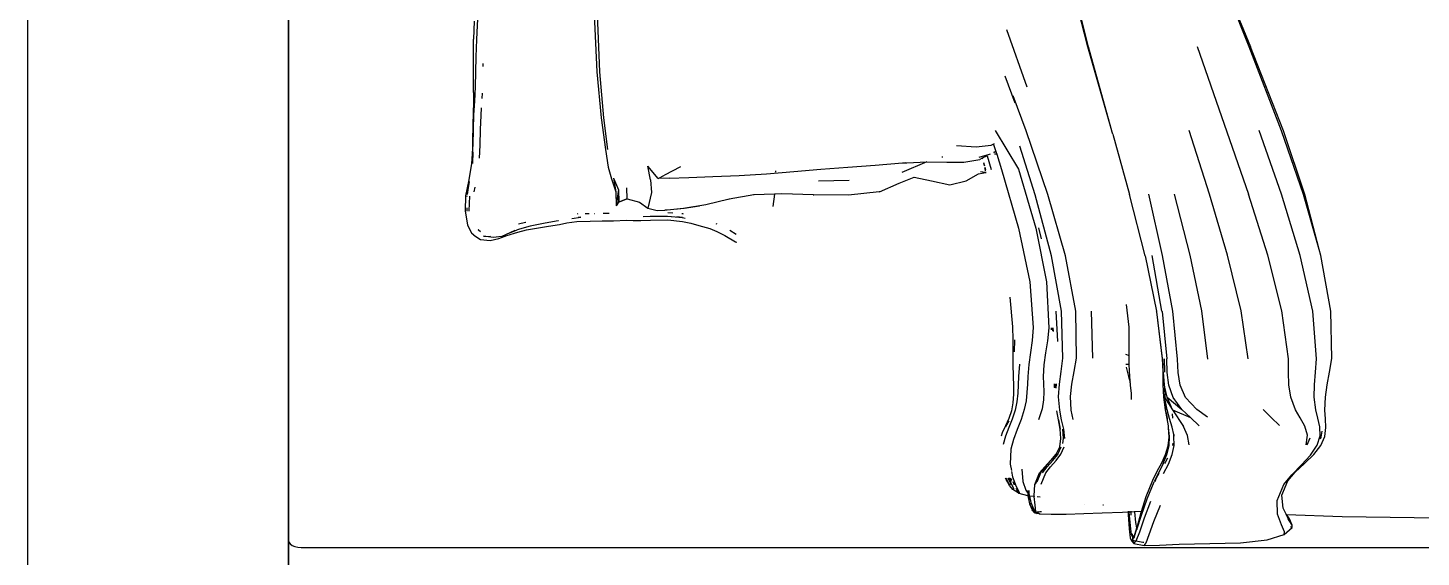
# Model space of a CAD drawing. Header units: millimetres. Extents: x -41292 to 298682, y -22072 to 33155.
# Drawn here: x 25145 to 26214, y -13147 to -12740 of the extents above; entities that cross this region are included whole.
import ezdxf

# ---------------------------------------------------------------- set-up
doc = ezdxf.new("R2010")
doc.units = ezdxf.units.MM
doc.layers.add('벽1', color=2, linetype='Continuous')

# ---------------------------------------------------------------- blocks, each defined once
blk = doc.blocks.new('rmfnasesx')
for p, q in [((52607.9, 1923), (52607.9, 7213)), ((52807.9, 3467.5), (52807.9, 2378.5)), ((53422, 2757.4), (53406, 2821.3)), ((53545.4, 2757.5), (53520, 2821.3)), ((53520, 2821.3), (53546.3, 2757.4)), ((53421.4, 2757.3), (53411.5, 2796.5)), ((52953.4, 2784.3), (52952.4, 2763.1)), ((53042.6, 2782.3), (53044.6, 2738.1)), ((53045, 2782.4), (53046.7, 2738.2)), ((52950.4, 2777.2), (52950, 2763.3)), ((53359, 2770.8), (53374.8, 2726.6)), ((52949.9, 2746.5), (52950, 2763.3)), ((52952.4, 2763.1), (52951.8, 2749.8)), ((52951.8, 2749.8), (52951.3, 2726.6)), ((53440, 2692.8), (53421.4, 2757.3)), ((53440, 2692.8), (53422, 2757.4)), ((53505.5, 2757.7), (53544.8, 2644.3)), ((53570.2, 2693), (53545.4, 2757.5)), ((53571.8, 2692.8), (53546.3, 2757.4)), ((52950.1, 2722.2), (52949.9, 2746.5)), ((52957.5, 2742.3), (52957.5, 2744.7)), ((53044.6, 2738.1), (53047.9, 2702.9)), ((53046.7, 2738.2), (53049.7, 2702.9)), ((53357.8, 2735.2), (53365.4, 2714.5)), ((52950.1, 2722.2), (52950, 2715.2)), ((52951.3, 2726.6), (52950.7, 2715.7)), ((52956.6, 2717.7), (52956.9, 2721.9)), ((53374.2, 2692.8), (53364.3, 2719.8)), ((52950, 2715.2), (52949.4, 2697.4)), ((52950.7, 2715.7), (52950.1, 2705)), ((52955.9, 2704.7), (52956.2, 2710.5)), ((52949.4, 2697.4), (52949.1, 2684.9)), ((52950.1, 2705), (52949.6, 2694.1)), ((52955.4, 2693.9), (52955.9, 2704.7)), ((53047.9, 2702.9), (53051.2, 2678.5)), ((53049.7, 2702.9), (53052.8, 2678.6)), ((52949.1, 2684.9), (52949.2, 2679.4)), ((52949.6, 2694.1), (52949.4, 2682.1)), ((52955.2, 2682), (52955.4, 2693.9)), ((53350.5, 2693.2), (53368.3, 2663.4)), ((53390.9, 2643.9), (53374.2, 2692.8)), ((53439.9, 2692.7), (53440, 2692.8)), ((53440.7, 2690.2), (53439.9, 2692.7)), ((53440.7, 2690.2), (53453.5, 2643.9)), ((53514.9, 2644.3), (53499.3, 2693.2)), ((53570.2, 2644.2), (53553, 2693.1)), ((53587.1, 2644.1), (53570.2, 2693)), ((53588.1, 2643.9), (53571.8, 2692.8)), ((52949.2, 2679.4), (52948.5, 2667.6)), ((52949.4, 2682.1), (52949.2, 2679.4)), ((52949.2, 2679.4), (52949.3, 2678.1)), ((52949.3, 2678.1), (52949.3, 2671.7)), ((52949.5, 2676.6), (52949.3, 2668.1)), ((52949.5, 2676.6), (52949.3, 2671.7)), ((52954.6, 2671.9), (52955.2, 2682)), ((53051.2, 2678.5), (53053.4, 2664.9)), ((53320.7, 2681.5), (53335.8, 2680.5)), ((53335.8, 2680.5), (53347.3, 2681.8)), ((53338.1, 2672.6), (53346, 2675.1)), ((53344.2, 2673.7), (53340.5, 2671.9)), ((53344.3, 2673.8), (53344.2, 2673.7)), ((53344.2, 2673.7), (53347.3, 2663.2)), ((53346, 2675.1), (53346.8, 2675.3)), ((53347.3, 2681.8), (53349.9, 2683.2)), ((53349.2, 2682.4), (53350.9, 2677.1)), ((53350.9, 2677.1), (53349.2, 2676.3)), ((53349.3, 2676.2), (53350.9, 2677)), ((53351.6, 2675), (53349.9, 2674.9)), ((53350.9, 2677.1), (53350.9, 2677)), ((53350.9, 2677), (53351.6, 2675)), ((53351.6, 2675), (53355.3, 2663.3)), ((53381.2, 2643.8), (53369.2, 2681.2)), ((52948.5, 2667.6), (52946.1, 2653.9)), ((52949.3, 2671.7), (52949.1, 2667.7)), ((52949.3, 2671.7), (52949.3, 2668.1)), ((53053.4, 2664.9), (53055.8, 2656.1)), ((53085.9, 2655.3), (53083.8, 2665.7)), ((53091.8, 2656.4), (53083.8, 2665.7)), ((53108.8, 2665.3), (53096.5, 2658.8)), ((53195.8, 2661.6), (53216.6, 2663.5)), ((53216.6, 2663.5), (53237.3, 2665)), ((53237.3, 2665), (53258.2, 2666.6)), ((53258.2, 2666.6), (53279.2, 2668.3)), ((53298, 2669.2), (53278.8, 2661)), ((53279.2, 2668.3), (53282.5, 2668.4)), ((53281.6, 2668.6), (53282.5, 2668.4)), ((53282.5, 2668.4), (53298, 2669.2)), ((53298, 2669.2), (53313.3, 2668.8)), ((53310.1, 2672.7), (53309.4, 2672.7)), ((53313.3, 2668.8), (53326.2, 2668.9)), ((53326.2, 2668.9), (53338.5, 2671)), ((53340.3, 2671.9), (53338.5, 2671)), ((53340.3, 2671.9), (53340.4, 2671.5)), ((53340.5, 2671.9), (53340.3, 2671.9)), ((53340.5, 2671.9), (53340.6, 2671.5)), ((53341.3, 2668.3), (53341.9, 2666)), ((53341.4, 2668.5), (53342.1, 2666.1)), ((53342.2, 2664.7), (53342.6, 2663)), ((53342.4, 2664.9), (53342.9, 2663.1)), ((53342.6, 2663), (53342.8, 2662.1)), ((53355.3, 2663.3), (53368.3, 2618.2)), ((53368.3, 2663.4), (53381.5, 2618.2)), ((52946.1, 2653.9), (52943.9, 2642.9)), ((52945.8, 2647.7), (52946.9, 2654)), ((53055.8, 2656.1), (53059.2, 2646.1)), ((53057.5, 2656.5), (53061.3, 2647.5)), ((53057.5, 2656.5), (53059.2, 2646.1)), ((53085.9, 2655.3), (53086.7, 2645.5)), ((53091.8, 2656.4), (53096.5, 2658.8)), ((53100.2, 2656.6), (53091.8, 2656.4)), ((53100.2, 2656.6), (53115.2, 2657.1)), ((53115.2, 2657.1), (53133.8, 2657.7)), ((53133.8, 2657.7), (53154, 2658.6)), ((53154, 2658.6), (53174.9, 2659.8)), ((53174.9, 2659.8), (53195.8, 2661.6)), ((53181.7, 2662.3), (53181.7, 2661.2)), ((53214.7, 2654.5), (53238.4, 2655)), ((53261.5, 2646.1), (53276.8, 2652.7)), ((53276.8, 2652.7), (53288.3, 2657.2)), ((53288.3, 2657.2), (53301.6, 2654.5)), ((53301.6, 2654.5), (53315.6, 2651.3)), ((53315.6, 2651.3), (53328.2, 2654.4)), ((53328.2, 2654.4), (53337.6, 2659.8)), ((53337.6, 2659.8), (53343.2, 2660.8)), ((53342.6, 2660.9), (53339.2, 2661.5)), ((53343.1, 2660.9), (53342.6, 2660.9)), ((53343.2, 2660.8), (53343.1, 2660.9)), ((53343.2, 2660.8), (53343.5, 2660.8)), ((53343.5, 2660.8), (53343.2, 2660.8)), ((52943.9, 2642.9), (52943.5, 2631.4)), ((52945.1, 2642.4), (52945.1, 2642.9)), ((52945.3, 2643.9), (52945.8, 2647.7)), ((52946.8, 2642.6), (52946.4, 2631.5)), ((52946.8, 2642.7), (52946.8, 2642.6)), ((52950.5, 2646.1), (52951.2, 2649.7)), ((53059.2, 2646.1), (53059.4, 2635.4)), ((53061.1, 2646.3), (53059.4, 2635.4)), ((53061.3, 2647.5), (53061.1, 2646.3)), ((53061.1, 2646.3), (53061.4, 2638.1)), ((53061.3, 2647.5), (53061.5, 2638.1)), ((53067.3, 2649), (53067.6, 2640.8)), ((53086.7, 2645.5), (53083.9, 2633.6)), ((53165.2, 2643.8), (53146.2, 2640.3)), ((53165, 2643.9), (53165.4, 2644)), ((53181, 2644.3), (53165.2, 2643.8)), ((53165.4, 2644), (53181, 2644.5)), ((53181, 2644.3), (53179.8, 2634.8)), ((53181, 2644.5), (53186.6, 2644.7)), ((53186.6, 2644.5), (53181, 2644.3)), ((53181, 2644.5), (53181, 2644.3)), ((53211, 2643.7), (53186.6, 2644.5)), ((53210.7, 2643.8), (53211.2, 2643.8)), ((53237.9, 2643.4), (53211, 2643.7)), ((53211.2, 2643.8), (53211.3, 2643.8)), ((53261.4, 2646.1), (53237.9, 2643.4)), ((53261.4, 2646.2), (53261.4, 2646.1)), ((53261.4, 2646.2), (53261.5, 2646.1)), ((53393.7, 2596.9), (53381.2, 2643.8)), ((53404.4, 2597), (53390.9, 2643.9)), ((53465.4, 2597), (53453.5, 2643.9)), ((53478.9, 2597.3), (53468.2, 2644.2)), ((53500, 2597.4), (53487.9, 2644.3)), ((53528.8, 2597.5), (53514.9, 2644.3)), ((53559.6, 2597.4), (53544.8, 2644.3)), ((53584.6, 2597.3), (53570.2, 2644.2)), ((53599, 2601.8), (53587.1, 2644.1)), ((53599, 2601.8), (53588.1, 2643.9)), ((52943.5, 2631.4), (52945.4, 2620.4)), ((52944.8, 2633.7), (52944.9, 2631.1)), ((52946.4, 2631.5), (52946.5, 2631.2)), ((53061.4, 2638.1), (53059.4, 2635.4)), ((53061.5, 2638.1), (53061.4, 2638.1)), ((53061.5, 2638.1), (53062.1, 2638.4)), ((53067.8, 2640.8), (53062.1, 2638.4)), ((53062.1, 2638.4), (53067.6, 2640.8)), ((53067.6, 2640.8), (53067.8, 2640.8)), ((53067.8, 2640.8), (53077.3, 2638.2)), ((53077.3, 2638.2), (53083.9, 2633.6)), ((53083.9, 2633.6), (53090.9, 2631.8)), ((53090.9, 2631.8), (53096.8, 2632.1)), ((53096.8, 2632.1), (53098.7, 2632.2)), ((53098.5, 2632.1), (53096.8, 2632.1)), ((53111.1, 2633.3), (53098.5, 2632.1)), ((53098.7, 2632.2), (53111.6, 2633.5)), ((53128.3, 2636), (53111.1, 2633.3)), ((53111.6, 2633.5), (53123.4, 2635.3)), ((53128.2, 2636.1), (53128.3, 2636.1)), ((53146.2, 2640.3), (53128.3, 2636)), ((53146, 2640.4), (53146.2, 2640.4)), ((52945.4, 2620.4), (52948.7, 2614)), ((52984.5, 2621.4), (52989.8, 2622.8)), ((52989.8, 2622.8), (52990.1, 2622.8)), ((53005, 2621.9), (52993.4, 2619.6)), ((53014.9, 2623.9), (53005, 2621.9)), ((53007.6, 2619.8), (53015.9, 2621)), ((53015.2, 2623.9), (53014.9, 2623.9)), ((53015.9, 2621), (53021.6, 2622.2)), ((53021.6, 2622.2), (53029.2, 2623.4)), ((53025.5, 2625.7), (53032.4, 2626.7)), ((53029.2, 2623.4), (53039.6, 2623.6)), ((53029.9, 2629.2), (53030.3, 2629.3)), ((53032.4, 2626.7), (53030.3, 2626.4)), ((53035.7, 2629.4), (53038.7, 2629.4)), ((53039.6, 2623.6), (53048.8, 2623.8)), ((53042.8, 2629.5), (53043.2, 2629.5)), ((53048.8, 2623.8), (53057.4, 2623.8)), ((53049.6, 2629.6), (53054, 2629.7)), ((53057.4, 2623.8), (53067.4, 2624.2)), ((53067.4, 2624.2), (53072.5, 2624)), ((53072.5, 2624), (53078.4, 2624)), ((53078.4, 2624), (53085.8, 2624.4)), ((53080.2, 2627.1), (53085.7, 2627.3)), ((53080.2, 2627.1), (53085.7, 2627.3)), ((53085.7, 2627.3), (53099, 2627.4)), ((53085.7, 2627.3), (53099, 2627.4)), ((53085.8, 2624.4), (53099.1, 2624.5)), ((53099, 2627.4), (53107.8, 2626.6)), ((53099, 2627.4), (53110.4, 2626.4)), ((53099.1, 2630.3), (53103, 2630)), ((53099.1, 2624.5), (53110.4, 2623.4)), ((53110.4, 2626.4), (53106.1, 2626.9)), ((53107.8, 2626.6), (53106.1, 2626.9)), ((53107.8, 2626.6), (53110.4, 2626.4)), ((53112.5, 2625.7), (53107.8, 2626.6)), ((53110, 2629.3), (53110.4, 2629.3)), ((53110.4, 2629.3), (53110.9, 2629.2)), ((53110.4, 2626.4), (53112.5, 2625.9)), ((53110.4, 2623.4), (53116.8, 2621.9)), ((53116.8, 2621.9), (53122.9, 2620.1)), ((53122.9, 2620.1), (53131.3, 2617.8)), ((53136, 2621.8), (53136.8, 2621.4)), ((52950.2, 2612.9), (52948.7, 2614)), ((52950.2, 2612.9), (52955.3, 2609.4)), ((52953.7, 2616.8), (52953.6, 2617)), ((52953.7, 2616.8), (52955.3, 2615.7)), ((52953.8, 2616.6), (52953.7, 2616.8)), ((52955.3, 2609.4), (52962.7, 2608.7)), ((52957.6, 2612.1), (52962.5, 2611.7)), ((52965.2, 2611), (52957.6, 2612)), ((52962.5, 2611.7), (52963.3, 2611.9)), ((52962.7, 2608.7), (52969.5, 2610.3)), ((52971.8, 2611.8), (52965.2, 2611)), ((52969.5, 2610.3), (52975.6, 2612.6)), ((52977.9, 2614.6), (52971.8, 2611.8)), ((52975.6, 2612.6), (52984, 2615.2)), ((52977.9, 2614.6), (52983.4, 2616.9)), ((52981.6, 2616.4), (52977.9, 2614.6)), ((52993.4, 2619.6), (52983.4, 2616.9)), ((52984, 2615.2), (52990.6, 2617)), ((52990.6, 2617), (52998.3, 2618.2)), ((52998.3, 2618.2), (53007.6, 2619.8)), ((53131.3, 2617.8), (53136.8, 2615.5)), ((53136.8, 2615.5), (53143, 2612.6)), ((53143, 2612.6), (53151.2, 2607.7)), ((53146.7, 2616.5), (53151.6, 2613.6)), ((53368.3, 2618.2), (53376.9, 2577)), ((53381.5, 2618.2), (53389.8, 2577)), ((53385.9, 2610), (53383.9, 2618.3)), ((53151.2, 2607.7), (53152, 2607.4)), ((53600.3, 2597.2), (53599, 2601.8)), ((53401.3, 2554.4), (53393.7, 2596.9)), ((53412.4, 2554.4), (53404.4, 2597)), ((53465.4, 2597), (53474.3, 2554.4)), ((53478.4, 2554.4), (53470.9, 2597.3)), ((53486.7, 2554.5), (53478.9, 2597.3)), ((53509.1, 2554.6), (53500, 2597.4)), ((53539.3, 2554.6), (53528.8, 2597.5)), ((53570.5, 2554.6), (53559.6, 2597.4)), ((53594.2, 2554.5), (53584.6, 2597.3)), ((53608.1, 2554.4), (53600.3, 2597.2)), ((53376.9, 2577), (53379.5, 2541.9)), ((53389.8, 2577), (53391.6, 2541.7)), ((53361.6, 2565.1), (53363.8, 2542.3)), ((53453.1, 2542.2), (53451.1, 2559.6)), ((53398.4, 2531.2), (53397.2, 2554.4)), ((53402.4, 2518.3), (53401.3, 2554.4)), ((53412.8, 2518.3), (53412.4, 2554.4)), ((53425.4, 2518.3), (53424.2, 2554.4)), ((53474.4, 2553.8), (53474.3, 2554.4)), ((53478.8, 2518), (53474.4, 2553.8)), ((53478.7, 2517.9), (53474.4, 2553.8)), ((53478.5, 2554.3), (53478.4, 2554.4)), ((53478.5, 2554.3), (53482.1, 2517.8)), ((53490.4, 2517.7), (53486.7, 2554.5)), ((53513.6, 2517.7), (53509.1, 2554.6)), ((53544.6, 2517.8), (53539.3, 2554.6)), ((53575.4, 2517.9), (53570.5, 2554.6)), ((53597.1, 2517.9), (53594.2, 2554.5)), ((53608.7, 2518), (53608.1, 2554.4)), ((53363.8, 2542.3), (53364, 2532.6)), ((53379.5, 2541.9), (53378.8, 2532)), ((53391.6, 2541.7), (53390.5, 2531.7)), ((53393.7, 2540), (53393.5, 2541.7)), ((53394.6, 2539.3), (53394.4, 2541.7)), ((53395.2, 2538.8), (53395, 2541.7)), ((53453.3, 2532.3), (53453.1, 2542.2)), ((53364, 2532.6), (53363.9, 2523.3)), ((53365.3, 2532.5), (53365, 2523.2)), ((53378.8, 2532), (53377.6, 2522.7)), ((53390.5, 2531.7), (53389.1, 2522.4)), ((53453.2, 2523), (53453.3, 2532.3)), ((53363.9, 2523.3), (53363.9, 2514)), ((53363.9, 2514), (53364.1, 2504.1)), ((53369, 2513.7), (53368.3, 2504.3)), ((53376.3, 2513.6), (53375.4, 2504.4)), ((53377.6, 2522.7), (53376.3, 2513.6)), ((53387.8, 2513.3), (53387.3, 2504.4)), ((53389.1, 2522.4), (53387.8, 2513.3)), ((53401.1, 2508.2), (53402.4, 2518.3)), ((53411.1, 2508.2), (53412.8, 2518.3)), ((53450.5, 2521.4), (53453.2, 2520.3)), ((53453.2, 2513.6), (53450.7, 2513.6)), ((53453.2, 2520.3), (53453.2, 2523)), ((53453.2, 2513.8), (53453.2, 2520.3)), ((53453.2, 2513.6), (53453.2, 2513.8)), ((53453.7, 2504.2), (53453.2, 2513.6)), ((53478.7, 2517.9), (53479.2, 2504.2)), ((53479.2, 2507.8), (53478.8, 2518)), ((53480.6, 2507.9), (53480.3, 2517.8)), ((53482.5, 2507.4), (53482.1, 2517.8)), ((53490.8, 2507.3), (53490.4, 2517.7)), ((53575.5, 2507.5), (53575.4, 2517.9)), ((53596.3, 2507.6), (53597.1, 2517.9)), ((53607.1, 2507.7), (53608.7, 2518)), ((53364.1, 2504.1), (53364.4, 2497.5)), ((53368.3, 2504.3), (53368, 2497.9)), ((53375.4, 2504.4), (53375.1, 2498.3)), ((53387.3, 2504.4), (53387.5, 2498.6)), ((53399.8, 2498.5), (53401.1, 2508.2)), ((53409.2, 2498.5), (53411.1, 2508.2)), ((53450.9, 2511.4), (53452.8, 2504.3)), ((53452.8, 2504.3), (53453.9, 2500)), ((53454.3, 2497.7), (53453.7, 2504.2)), ((53479.2, 2507.8), (53479.5, 2498)), ((53479.2, 2504.2), (53479.2, 2507.8)), ((53479.3, 2498.1), (53479.2, 2504.2)), ((53479.5, 2498), (53479.2, 2504.2)), ((53480.3, 2497.8), (53479.6, 2507.5)), ((53480.6, 2507.5), (53480.6, 2507.9)), ((53483.7, 2497.6), (53482.5, 2507.4)), ((53492.3, 2497.6), (53490.8, 2507.3)), ((53575.9, 2497.8), (53575.5, 2507.5)), ((53595.5, 2497.8), (53596.3, 2507.6)), ((53605.3, 2497.9), (53607.1, 2507.7)), ((53364.4, 2497.5), (53364.4, 2497.3)), ((53364.4, 2497.3), (53364.4, 2497.2)), ((53364.4, 2497.2), (53364.4, 2490.7)), ((53368, 2497.9), (53367.7, 2491.4)), ((53374.7, 2492), (53374.1, 2485.6)), ((53375.1, 2498.3), (53374.7, 2492)), ((53387.5, 2498.6), (53387.7, 2492.6)), ((53387.7, 2492.6), (53387.5, 2486.3)), ((53395.8, 2498.5), (53395.8, 2498.7)), ((53396, 2495.8), (53395.8, 2498.5)), ((53396.1, 2495.7), (53396.1, 2498.5)), ((53397.1, 2498.4), (53397.1, 2498.7)), ((53397.3, 2495.3), (53397.1, 2498.4)), ((53397.3, 2495.3), (53397.4, 2498.5)), ((53397.4, 2498.5), (53397.4, 2498.7)), ((53399.1, 2488.7), (53399.8, 2498.5)), ((53408.1, 2488.8), (53409.2, 2498.5)), ((53454.9, 2491.1), (53454.3, 2497.7)), ((53479.8, 2488.5), (53479.3, 2498.1)), ((53480.7, 2496.1), (53480.3, 2497.8)), ((53480.9, 2488.6), (53480.7, 2496.1)), ((53482.4, 2488.3), (53480.7, 2496.1)), ((53487, 2488.2), (53483.7, 2497.6)), ((53496.5, 2488.2), (53492.3, 2497.6)), ((53577.3, 2488.3), (53575.9, 2497.8)), ((53595.2, 2488.3), (53595.5, 2497.8)), ((53603.9, 2488.3), (53605.3, 2497.9)), ((53364, 2484.1), (53362.9, 2478)), ((53364.4, 2490.7), (53364, 2484.1)), ((53367, 2484.8), (53365.7, 2478.5)), ((53367.7, 2491.4), (53367, 2484.8)), ((53374.1, 2485.6), (53372.7, 2479)), ((53387.5, 2486.3), (53386.4, 2479.4)), ((53399.9, 2478.3), (53399.1, 2488.7)), ((53408.7, 2478.3), (53408.1, 2488.8)), ((53455.1, 2486.7), (53454.9, 2491.1)), ((53481, 2478.6), (53479.8, 2488.5)), ((53480.3, 2488.4), (53486.6, 2478.7)), ((53481.3, 2483.8), (53480.3, 2488.4)), ((53480.9, 2488.4), (53480.9, 2488.6)), ((53481.7, 2478.6), (53481.3, 2483.8)), ((53482.3, 2478.6), (53481.3, 2483.8)), ((53486.6, 2478.7), (53482.4, 2488.3)), ((53482.4, 2488.3), (53493.7, 2478.9)), ((53493.7, 2478.9), (53487, 2488.2)), ((53505.1, 2479), (53496.5, 2488.2)), ((53580.9, 2478.8), (53577.3, 2488.3)), ((53596.4, 2478.6), (53595.2, 2488.3)), ((53603.5, 2478.4), (53603.9, 2488.3)), ((53360.8, 2471.9), (53358.2, 2466.3)), ((53362.9, 2478), (53360.8, 2471.9)), ((53363.5, 2471.6), (53360.8, 2465)), ((53365.7, 2478.5), (53363.5, 2471.6)), ((53370.3, 2471.3), (53367.3, 2463.5)), ((53372.7, 2479), (53370.3, 2471.3)), ((53386.4, 2479.4), (53383.7, 2471)), ((53398.9, 2471.1), (53397.6, 2477.8)), ((53400.3, 2463.8), (53398.9, 2471.1)), ((53400.5, 2463.8), (53399.2, 2471.1)), ((53401.4, 2471.1), (53399.9, 2478.3)), ((53403, 2463.8), (53401.4, 2471.1)), ((53410.2, 2471.2), (53408.7, 2478.3)), ((53482.3, 2471.9), (53481, 2478.6)), ((53482.6, 2471.8), (53482, 2476.7)), ((53484.3, 2472.1), (53482.3, 2478.6)), ((53483.3, 2466.5), (53482.3, 2471.9)), ((53482.7, 2471.2), (53482.6, 2471.8)), ((53486.2, 2465.3), (53484.3, 2472.1)), ((53486.2, 2475.7), (53486.6, 2472.2)), ((53486.6, 2478.7), (53500.2, 2472.8)), ((53486.6, 2478.7), (53494.8, 2465.9)), ((53500.2, 2472.8), (53493.7, 2478.9)), ((53506.9, 2466.4), (53500.2, 2472.8)), ((53513.3, 2473), (53505.1, 2479)), ((53562.3, 2472.9), (53556.1, 2479)), ((53568.6, 2466.6), (53562.3, 2472.9)), ((53584.5, 2472.6), (53580.9, 2478.8)), ((53588, 2466.2), (53584.5, 2472.6)), ((53598.1, 2472.2), (53596.4, 2478.6)), ((53599.6, 2465.6), (53598.1, 2472.2)), ((53604, 2471.8), (53603.5, 2478.4)), ((53604.3, 2465), (53604, 2471.8)), ((53355.8, 2461), (53355, 2458.4)), ((53358.2, 2466.3), (53355.8, 2461)), ((53359.2, 2467.2), (53358.2, 2465.5)), ((53360.8, 2465), (53358.3, 2458.5)), ((53360.8, 2470.3), (53359.2, 2467.2)), ((53367.3, 2463.5), (53364.4, 2455.9)), ((53400.9, 2456.8), (53400.3, 2463.8)), ((53402.8, 2456.8), (53402.3, 2463.8)), ((53403.9, 2456.8), (53403, 2463.8)), ((53483.5, 2464.8), (53483.3, 2466.5)), ((53483.5, 2465.1), (53483.3, 2466.5)), ((53484.3, 2458.1), (53483.5, 2465.1)), ((53483.8, 2457.8), (53483.5, 2464.8)), ((53487.4, 2459.7), (53486.2, 2465.3)), ((53487.4, 2459.7), (53487.4, 2458.4)), ((53487.6, 2458.4), (53487.4, 2459.7)), ((53498, 2459), (53494.8, 2465.9)), ((53590.1, 2459.3), (53588, 2466.2)), ((53599.8, 2458.7), (53599.6, 2465.6)), ((53600.6, 2457.7), (53601.3, 2462.2)), ((53603.4, 2458.1), (53604.3, 2465)), ((53358.3, 2458.5), (53356.6, 2452.1)), ((53364.4, 2455.9), (53362.4, 2448.5)), ((53397.1, 2444.7), (53400, 2450.3)), ((53397.3, 2444.7), (53400, 2450.3)), ((53398.5, 2444.7), (53401.1, 2450.3)), ((53400, 2450.3), (53400.9, 2456.8)), ((53400.9, 2444.7), (53403.4, 2450.3)), ((53402.2, 2452.8), (53402.8, 2456.8)), ((53481.2, 2444.4), (53483.1, 2451)), ((53482.2, 2444.3), (53483.9, 2451.2)), ((53483.1, 2451), (53483.8, 2457.8)), ((53483.9, 2451.2), (53484.3, 2458.1)), ((53486.2, 2444.3), (53487.7, 2451.4)), ((53486.8, 2453.2), (53486.5, 2451.3)), ((53487.7, 2451.4), (53487.6, 2458.4)), ((53499.3, 2451.7), (53498, 2459)), ((53589.2, 2451.8), (53590.1, 2459.3)), ((53589.9, 2451.8), (53592.2, 2457.1)), ((53592.5, 2444), (53597.6, 2451.5)), ((53594.9, 2444.3), (53600.4, 2451.2)), ((53597.6, 2451.5), (53599.8, 2458.7)), ((53600, 2456.4), (53600.6, 2457.7)), ((53600.4, 2451.2), (53603.4, 2458.1)), ((53362.4, 2448.5), (53361.8, 2437)), ((53388.4, 2435), (53392.9, 2439.7)), ((53388.9, 2435), (53393.2, 2439.7)), ((53390.4, 2435), (53394.7, 2439.7)), ((53392.9, 2439.7), (53397.1, 2444.7)), ((53392.9, 2435), (53397.1, 2439.7)), ((53393.2, 2439.7), (53397.3, 2444.7)), ((53394.7, 2439.7), (53397, 2442.7)), ((53394.7, 2439.7), (53394.7, 2439.7)), ((53397, 2442.7), (53398.7, 2444.7)), ((53397, 2442.7), (53398.5, 2444.7)), ((53397.1, 2439.7), (53400.9, 2444.7)), ((53478.2, 2437.9), (53481.2, 2444.4)), ((53479.4, 2437.5), (53482.2, 2444.3)), ((53480.9, 2438.3), (53480.4, 2437.4)), ((53482.6, 2441.5), (53480.9, 2438.3)), ((53483.3, 2437), (53486.2, 2444.3)), ((53585.5, 2436.4), (53592.5, 2444)), ((53587.9, 2437.5), (53594.9, 2444.3)), ((53361.8, 2437), (53362.8, 2432)), ((53362.9, 2431.3), (53363.7, 2427.3)), ((53370.9, 2433), (53371.7, 2423.6)), ((53380.8, 2421.4), (53384.5, 2430.3)), ((53381.4, 2421.5), (53385.1, 2430.4)), ((53382.6, 2423.5), (53385.5, 2430.2)), ((53384.5, 2430.3), (53388.4, 2435)), ((53385.1, 2430.4), (53388.9, 2435)), ((53385.5, 2430.2), (53385.7, 2430.4)), ((53385.6, 2421.6), (53389.2, 2430.4)), ((53386.7, 2430.4), (53390.4, 2435)), ((53389.2, 2430.4), (53392.9, 2435)), ((53471.3, 2424.7), (53474.8, 2431.5)), ((53479.4, 2437.5), (53472.5, 2423.5)), ((53476, 2429.7), (53473.8, 2425.7)), ((53474.8, 2431.5), (53478.2, 2437.9)), ((53479.7, 2429.7), (53483.3, 2437)), ((53572, 2421.4), (53578.1, 2428.8)), ((53574.9, 2424.2), (53580.7, 2430.8)), ((53578.1, 2428.8), (53585.5, 2436.4)), ((53580.7, 2430.8), (53587.9, 2437.5)), ((53359, 2424.6), (53358.2, 2426.2)), ((53360.6, 2422.5), (53358.8, 2426.2)), ((53361.5, 2420.6), (53359, 2424.6)), ((53360.6, 2422.5), (53359, 2424.6)), ((53360.2, 2426.6), (53362.4, 2421.6)), ((53361.5, 2420.6), (53360.6, 2422.5)), ((53361.7, 2421), (53360.6, 2422.5)), ((53360.9, 2426.7), (53361.3, 2425.7)), ((53361.3, 2425.7), (53360.9, 2426.3)), ((53361.3, 2425.7), (53362.2, 2423.2)), ((53362.1, 2424.5), (53361.3, 2425.7)), ((53364, 2417.5), (53361.5, 2420.6)), ((53362.4, 2421.6), (53361.7, 2421)), ((53362, 2426.6), (53362.7, 2424.8)), ((53362.7, 2424.8), (53362.1, 2424.5)), ((53362.2, 2423.2), (53362.5, 2422.7)), ((53362.5, 2423), (53362.7, 2424.8)), ((53362.5, 2422.7), (53362.5, 2422.9)), ((53362.5, 2422.7), (53364.5, 2418.4)), ((53362.8, 2425.6), (53362.7, 2424.8)), ((53362.7, 2424.8), (53363.1, 2425.2)), ((53363.7, 2427.3), (53366.5, 2419.9)), ((53364.5, 2418.4), (53364, 2417.5)), ((53368.8, 2414.5), (53364, 2417.5)), ((53364.3, 2423.3), (53364.2, 2423.4)), ((53365.3, 2420.8), (53364.3, 2423.3)), ((53366.9, 2417.2), (53366.4, 2418.4)), ((53366.5, 2419.9), (53368.8, 2415.5)), ((53368.8, 2414.5), (53366.9, 2417.2)), ((53371.7, 2423.6), (53373.9, 2417)), ((53373.9, 2417), (53375.4, 2414.7)), ((53375.4, 2416.8), (53375.4, 2414.7)), ((53380.2, 2412.7), (53380.8, 2421.4)), ((53466.2, 2412.1), (53471.3, 2424.7)), ((53467, 2410.3), (53472.5, 2423.5)), ((53473.8, 2425.7), (53472.9, 2423.4)), ((53566.7, 2409.1), (53572, 2421.4)), ((53570.3, 2413.1), (53574.9, 2424.2)), ((53368.8, 2415.5), (53368.8, 2414.5)), ((53375.5, 2412.7), (53368.8, 2414.5)), ((53375.4, 2414.7), (53376, 2413.8)), ((53375.4, 2413.9), (53375.4, 2413.3)), ((53375.4, 2413.3), (53375.5, 2412.7)), ((53375.5, 2412.7), (53376.7, 2406.5)), ((53376, 2412.6), (53375.5, 2412.7)), ((53376, 2416.7), (53376, 2413.8)), ((53376, 2413.8), (53376.3, 2413.2)), ((53376, 2413.5), (53376, 2412.6)), ((53376, 2412.6), (53376, 2412.3)), ((53376.7, 2412.4), (53376, 2412.6)), ((53376, 2412.3), (53376.6, 2409.3)), ((53376.3, 2416.7), (53376.3, 2414.4)), ((53376.3, 2414.4), (53376.6, 2413.2)), ((53376.6, 2412.9), (53376.7, 2412.4)), ((53376.7, 2412.4), (53377.7, 2407.6)), ((53377.1, 2412.3), (53376.7, 2412.4)), ((53376.7, 2406.5), (53378.8, 2401.8)), ((53377, 2406.9), (53377.3, 2405.6)), ((53380.3, 2412.1), (53377.1, 2412.3)), ((53377.7, 2407.6), (53379.9, 2402.6)), ((53380.3, 2412.1), (53380.2, 2412.7)), ((53381.1, 2405.4), (53380.3, 2412.1)), ((53380.9, 2412), (53380.3, 2412.1)), ((53384.9, 2411.7), (53382.5, 2411.9)), ((53462.6, 2397.7), (53467, 2410.3)), ((53462.7, 2400.5), (53466.2, 2412.1)), ((53465, 2395.7), (53469.8, 2408.5)), ((53567.1, 2398.7), (53566.7, 2409.1)), ((53571.5, 2403.2), (53570.3, 2413.1)), ((53377.3, 2405.6), (53379.2, 2401.4)), ((53379.3, 2401.1), (53378.8, 2401.8)), ((53378.8, 2401.8), (53379.2, 2401.4)), ((53378.9, 2404.6), (53380.8, 2400.4)), ((53379.2, 2401.4), (53379.3, 2401.1)), ((53379.2, 2401.4), (53380.2, 2400.2)), ((53380.8, 2399.7), (53379.2, 2401.4)), ((53379.2, 2401.4), (53379.2, 2401.4)), ((53379.3, 2401.1), (53380.2, 2400.2)), ((53380.2, 2400.2), (53380.8, 2399.7)), ((53380.2, 2400.2), (53380.8, 2399.7)), ((53380.8, 2400.4), (53381.2, 2400.1)), ((53380.8, 2399.7), (53381.2, 2400.1)), ((53381.3, 2400.1), (53380.8, 2399.7)), ((53380.8, 2399.7), (53381.4, 2400)), ((53381.2, 2399.3), (53380.8, 2399.7)), ((53380.8, 2399.7), (53380.8, 2399.7)), ((53380.8, 2399.7), (53380.8, 2399.7)), ((53380.8, 2399.7), (53381.2, 2399.3)), ((53381.7, 2400.7), (53381.1, 2405.4)), ((53381.2, 2400.1), (53381.7, 2400.7)), ((53381.2, 2400.1), (53381.3, 2400.1)), ((53381.2, 2399.3), (53381.6, 2399.8)), ((53382.7, 2399), (53381.2, 2399.3)), ((53381.8, 2400.4), (53381.3, 2400.1)), ((53381.3, 2400.1), (53381.4, 2400)), ((53381.4, 2400), (53381.8, 2400.1)), ((53381.4, 2400), (53381.6, 2399.8)), ((53381.6, 2399.8), (53381.8, 2400.1)), ((53381.6, 2399.8), (53382.7, 2399)), ((53381.7, 2400.7), (53381.8, 2400.4)), ((53381.8, 2400.2), (53382.1, 2400.6)), ((53382.1, 2400.6), (53381.8, 2400.4)), ((53381.8, 2400.4), (53381.8, 2400.2)), ((53381.8, 2400.2), (53381.9, 2400.1)), ((53381.8, 2400.1), (53381.8, 2400.2)), ((53381.8, 2400.1), (53381.9, 2400.1)), ((53381.9, 2400.1), (53383, 2400.3)), ((53382.7, 2399), (53383.2, 2399.9)), ((53385, 2398.7), (53382.7, 2399)), ((53382.8, 2400.6), (53383, 2400.3)), ((53383, 2400.3), (53383.5, 2400.4)), ((53383, 2400.3), (53383.2, 2399.9)), ((53383.2, 2399.9), (53383.5, 2400.4)), ((53383.2, 2399.9), (53383.2, 2399.8)), ((53383.2, 2399.8), (53385, 2398.7)), ((53383.5, 2400.4), (53384.6, 2400.6)), ((53383.5, 2400.4), (53383.6, 2400.6)), ((53384.6, 2400.6), (53385.9, 2400.7)), ((53393.3, 2398.3), (53385, 2398.7)), ((53404.8, 2398.4), (53393.3, 2398.3)), ((53418.4, 2398.8), (53404.8, 2398.4)), ((53432.6, 2399.3), (53418.4, 2398.8)), ((53419, 2406.1), (53418.9, 2406)), ((53419, 2406), (53419, 2406.1)), ((53448, 2399.9), (53432.6, 2399.3)), ((53433.6, 2405.6), (53432.9, 2405.4)), ((53433.6, 2405.4), (53433.6, 2405.6)), ((53452.4, 2400.1), (53448, 2399.9)), ((53452.4, 2400.9), (53452.4, 2400.1)), ((53452.4, 2400.1), (53452.5, 2398.4)), ((53453, 2400.1), (53452.4, 2400.1)), ((53452.5, 2398.4), (53453.2, 2387.4)), ((53453, 2400.9), (53453, 2400.2)), ((53453, 2400.2), (53453, 2400.1)), ((53454.5, 2400.2), (53453, 2400.1)), ((53453, 2400.1), (53453.9, 2389.7)), ((53454.5, 2400.9), (53454.5, 2400.2)), ((53457.7, 2400.3), (53454.5, 2400.2)), ((53454.5, 2400.2), (53454.6, 2397.8)), ((53457.7, 2400.3), (53457.6, 2400.9)), ((53462.7, 2400.5), (53457.7, 2400.3)), ((53458.4, 2392.3), (53457.7, 2400.3)), ((53459.3, 2387.5), (53462.6, 2397.7)), ((53459.7, 2389.4), (53462.4, 2399.8)), ((53461.3, 2385.1), (53465, 2395.7)), ((53462.4, 2399.8), (53462.7, 2400.5)), ((53472.1, 2393), (53477.2, 2405.6)), ((53570.1, 2390.5), (53567.1, 2398.7)), ((53573.6, 2398.7), (53571.5, 2403.2)), ((53574, 2398.2), (53573.6, 2398.7)), ((53573.8, 2398.2), (53573.6, 2398.7)), ((53573.8, 2398.2), (53574, 2398.2)), ((53575.2, 2395.4), (53573.8, 2398.2)), ((53576.3, 2395), (53574, 2398.2)), ((53574, 2398.2), (53616.8, 2396.9)), ((53616.8, 2396.9), (53671.9, 2395.9)), ((53671.9, 2395.9), (53727.8, 2395.4)), ((53453.2, 2387.4), (53454, 2380.5)), ((53453.9, 2389.7), (53454.8, 2383)), ((53459.2, 2388), (53457.4, 2382.3)), ((53457.7, 2383), (53459.2, 2388)), ((53457.7, 2383), (53459.2, 2387.1)), ((53459.2, 2388), (53458.4, 2392.3)), ((53458.6, 2378.2), (53461.3, 2385.1)), ((53459.2, 2388), (53459.7, 2389.4)), ((53459.2, 2388), (53459.2, 2388)), ((53459.3, 2387.5), (53459.2, 2388)), ((53459.2, 2387.1), (53459.3, 2387.5)), ((53459.4, 2386.9), (53459.3, 2387.5)), ((53468.5, 2383), (53472.1, 2393)), ((53572.5, 2385.1), (53570.1, 2390.5)), ((53572.1, 2382.9), (53578.4, 2388.3)), ((53572.1, 2382.9), (53572.5, 2385.1)), ((53575.3, 2395.1), (53575.2, 2395.4)), ((53575.3, 2395.1), (53576.8, 2393.5)), ((53576.1, 2393.8), (53575.3, 2395.1)), ((53576.8, 2393.5), (53576.1, 2393.8)), ((53578.3, 2390.2), (53576.1, 2393.8)), ((53578.3, 2390.2), (53576.3, 2395)), ((53576.8, 2393.5), (53576.3, 2395)), ((53577.1, 2389.2), (53578.4, 2388.3)), ((53578.4, 2388.3), (53578.3, 2390.2)), ((52807.9, 2378.5), (52808.3, 2377.1)), ((52807.9, 2378.5), (52807.9, 2123)), ((52808.3, 2377.1), (52809.2, 2375.8)), ((52809.2, 2375.8), (52810.8, 2374.6)), ((52810.8, 2374.6), (52812.8, 2373.7)), ((53454, 2380.5), (53455.1, 2378)), ((53454.8, 2383), (53455.7, 2381.3)), ((53455.1, 2378), (53455.9, 2379)), ((53455.1, 2378), (53456.9, 2376)), ((53455.5, 2383.4), (53455.7, 2381.3)), ((53455.7, 2381.3), (53456.1, 2380.5)), ((53455.7, 2381.3), (53455.9, 2379)), ((53455.9, 2379), (53456.7, 2380.1)), ((53455.9, 2379), (53455.9, 2378.5)), ((53455.9, 2378.5), (53456.9, 2376)), ((53455.9, 2378.5), (53458.5, 2378)), ((53456.1, 2380.5), (53457.4, 2382.3)), ((53457, 2381), (53456.1, 2380.5)), ((53457, 2381), (53456.7, 2380.1)), ((53456.9, 2376), (53458.5, 2378)), ((53456.9, 2376), (53464.7, 2374.5)), ((53457, 2381), (53457.6, 2382.5)), ((53457.4, 2382.3), (53457, 2381)), ((53457, 2381), (53457, 2381)), ((53457.4, 2382.3), (53457.6, 2382.5)), ((53457.6, 2382.5), (53457.7, 2383)), ((53458.5, 2378), (53458.6, 2378.2)), ((53458.5, 2378), (53463.7, 2377)), ((53463.7, 2377), (53464.4, 2377)), ((53464.7, 2374.5), (53466.2, 2376.6)), ((53464.7, 2374.5), (53476.6, 2374.8)), ((53466.2, 2376.6), (53468.5, 2383)), ((53476.6, 2374.8), (53491.6, 2375.6)), ((53491.6, 2375.6), (53515.2, 2376)), ((53515.2, 2376), (53538.8, 2376.6)), ((53538.8, 2376.6), (53559.1, 2378.8)), ((53559.1, 2378.8), (53572.1, 2382.9)), ((52812.8, 2373.7), (52815.1, 2373.2)), ((52815.1, 2373.2), (52817.7, 2373)), ((52817.7, 2373), (54838.2, 2373))]:
    blk.add_line(p, q)

msp = doc.modelspace()

# ---------------------------------------------------------------- linework, layer by layer
at = {"layer": '벽1'}
for p, q in [((25144.67, -13589.42), (25144.67, -8299.42)), ((25344.67, -13389.42), (25344.67, -8499.42))]:
    msp.add_line(p, q, dxfattribs=at)

# ---------------------------------------------------------------- block references
msp.add_blockref('rmfnasesx', (-27463.27, -15512.43))

doc.saveas('drawing.dxf')
